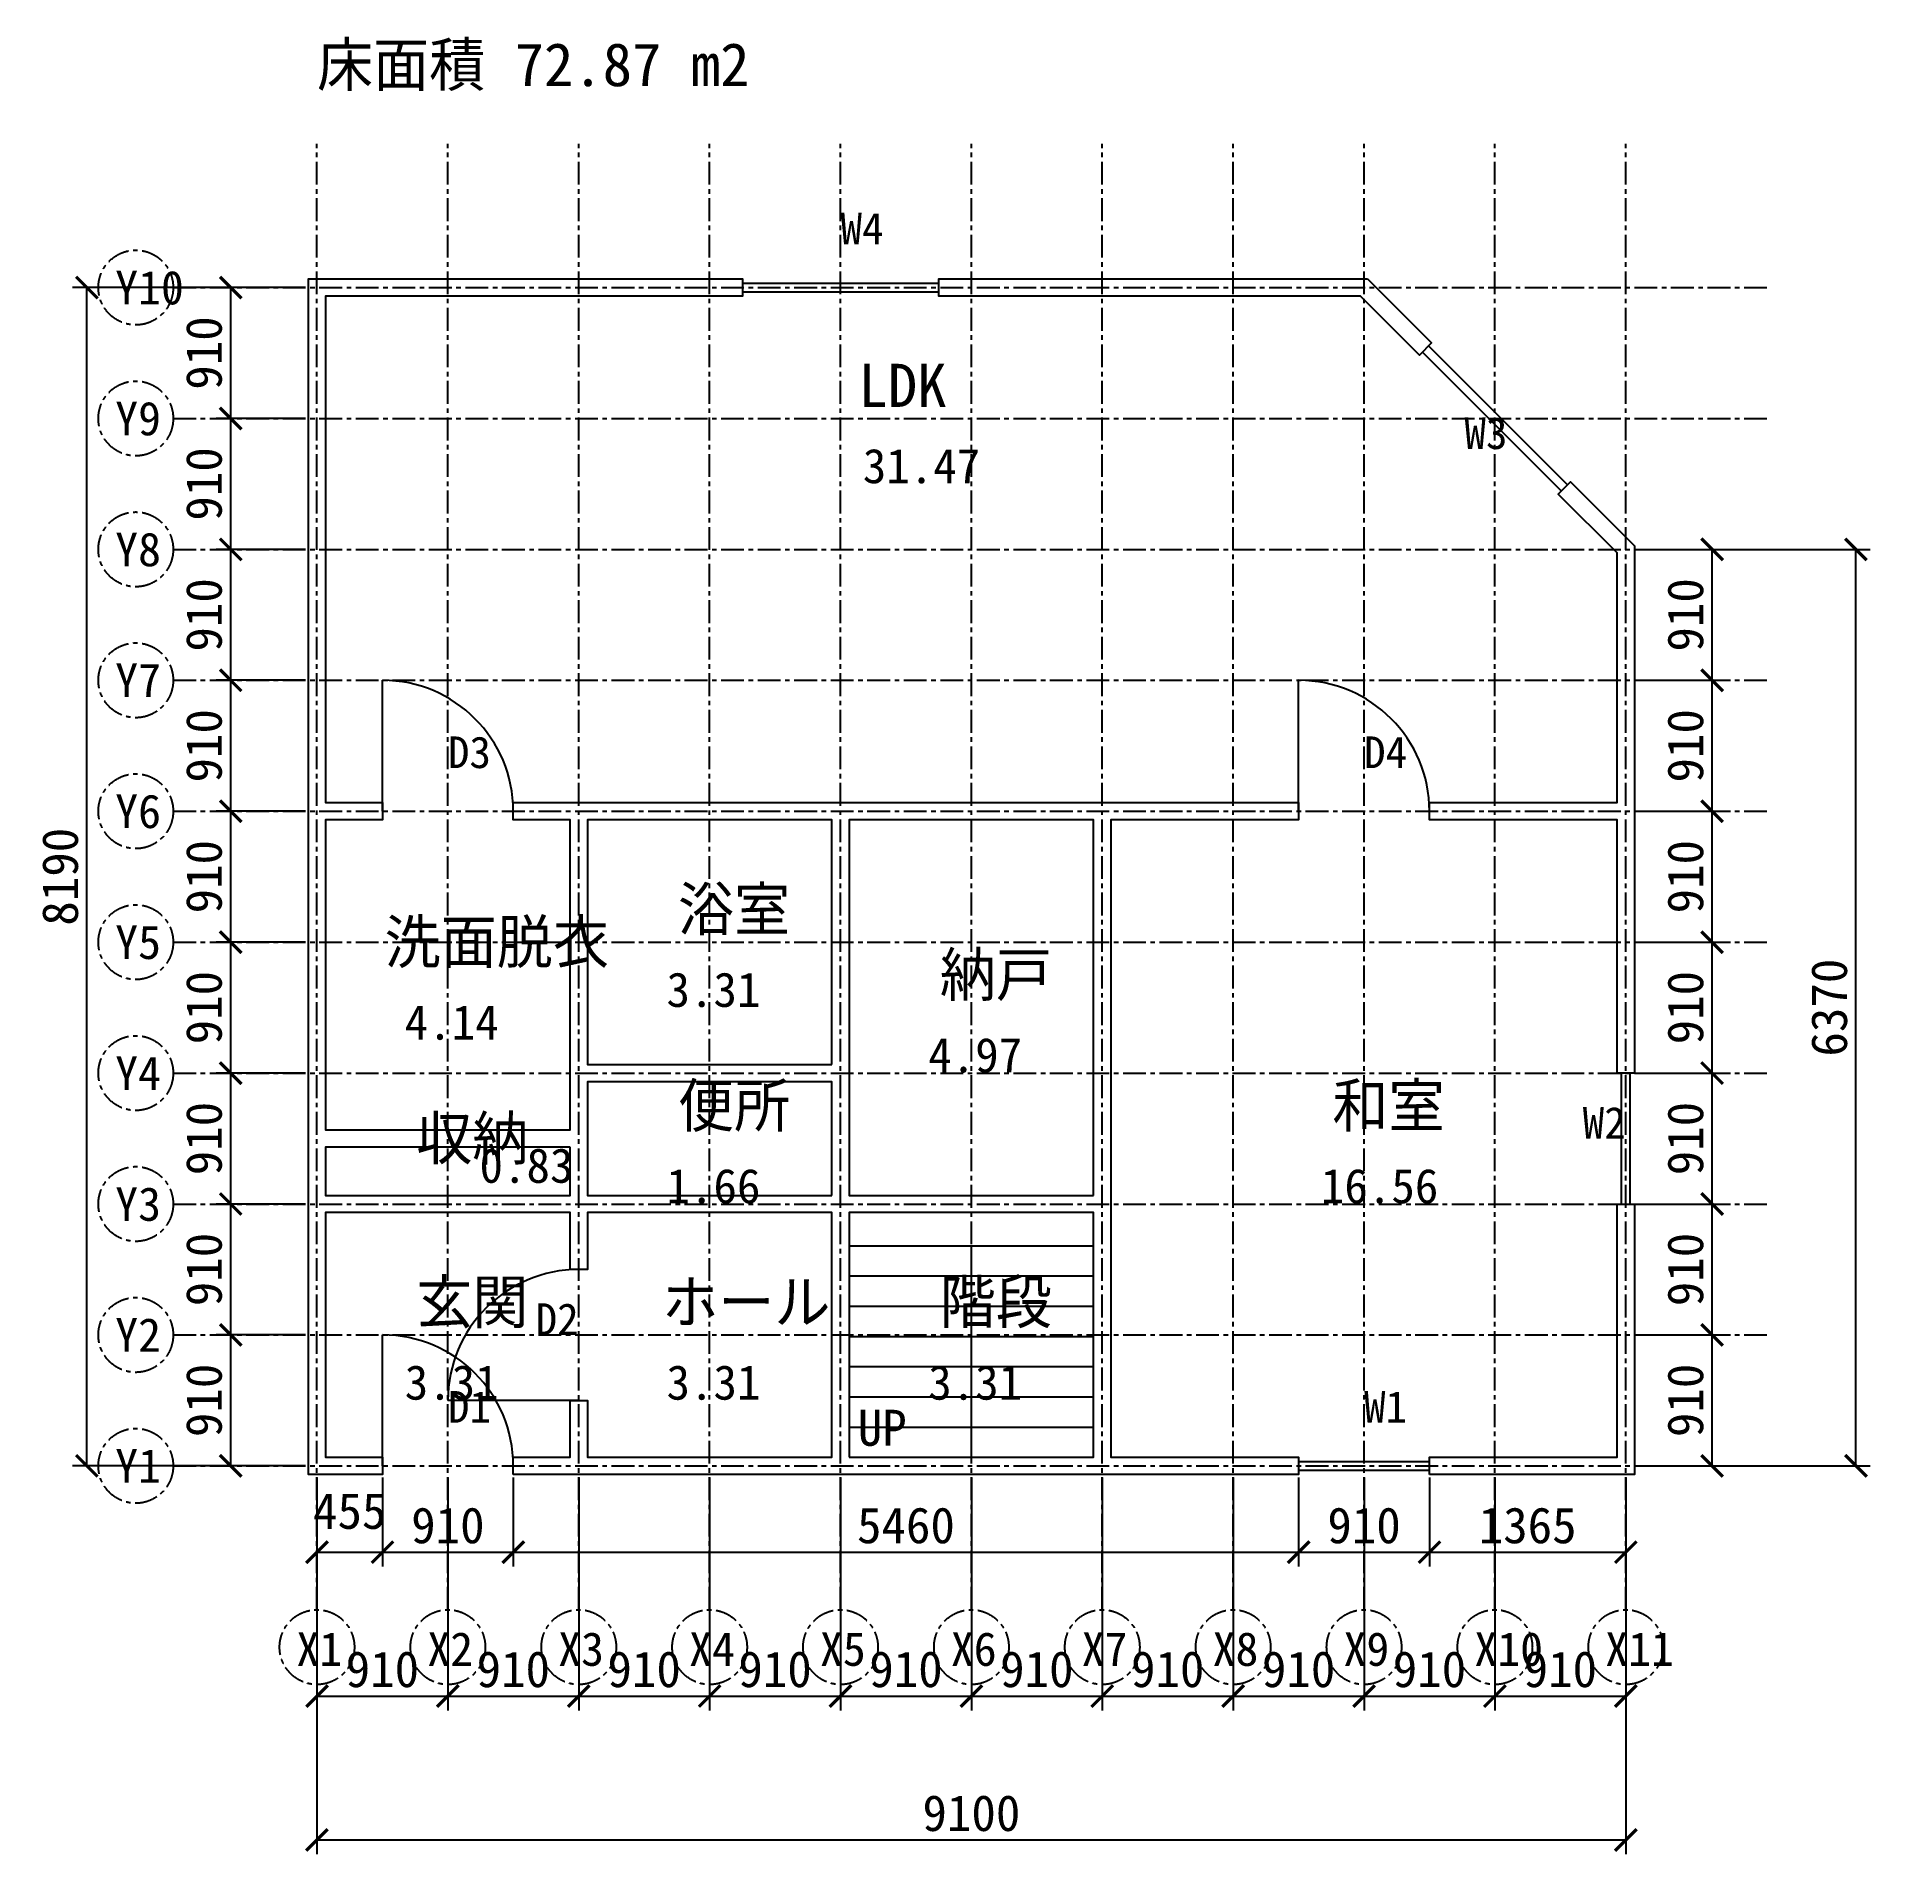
# Model space of a CAD drawing. Header units: millimetres. Extents: x -1949 to 10800, y -2700 to 9934.
import ezdxf

# ---------------------------------------------------------------- set-up
doc = ezdxf.new("R2010")
doc.units = ezdxf.units.MM
doc.header["$LTSCALE"] = 50
doc.linetypes.add('CENTER', pattern=[5.08, 3.175, -0.635, 0.635, -0.635])
for name, color, linetype in [('DIM', 3, 'CONTINUOUS'), ('GRID', 1, 'CENTER'), ('OPENING', 4, 'CONTINUOUS'), ('ROOM', 2, 'CONTINUOUS'), ('STAIR', 6, 'CONTINUOUS'), ('TEXT', 7, 'CONTINUOUS'), ('WALL', 7, 'CONTINUOUS')]:
    doc.layers.add(name, color=color, linetype=linetype)
doc.dimstyles.new('JP', dxfattribs={"dimtxt": 250, "dimasz": 150, "dimexe": 100, "dimexo": 80, "dimgap": 60, "dimtad": 1, "dimdec": 0, "dimblk": 'ARCHTICK', "dimcen": 2.5, "dimazin": 3, "dimtfac": 1, "dimtmove": 0, "dimatfit": 3})

# ---------------------------------------------------------------- blocks, each defined once
blk = doc.blocks.new('_ARCHTICK')
at = {"color": 0, "linetype": 'BYBLOCK', "const_width": 0.15}
blk.add_lwpolyline([(-0.5, -0.5), (0.5, 0.5)], dxfattribs=at)

msp = doc.modelspace()

# ---------------------------------------------------------------- linework, layer by layer
at = {"layer": 'GRID'}
for p, q in [((0, -1000), (0, 9190)), ((910, -1000), (910, 9190)), ((1820, -1000), (1820, 9190)), ((2730, -1000), (2730, 9190)), ((3640, -1000), (3640, 9190)), ((4550, -1000), (4550, 9190)), ((5460, -1000), (5460, 9190)), ((6370, -1000), (6370, 9190)), ((7280, -1000), (7280, 9190)), ((8190, -1000), (8190, 9190)), ((9100, -1000), (9100, 9190)), ((-1000, 8190), (10100, 8190)), ((-1000, 7280), (10100, 7280)), ((-1000, 6370), (10100, 6370)), ((-1000, 5460), (10100, 5460)), ((-1000, 4550), (10100, 4550)), ((-1000, 3640), (10100, 3640)), ((-1000, 2730), (10100, 2730)), ((-1000, 1820), (10100, 1820)), ((-1000, 910), (10100, 910)), ((-1000, 0), (10100, 0))]:
    msp.add_line(p, q, dxfattribs=at)
for centre in [(-1260, 8190), (-1260, 7280), (-1260, 6370), (-1260, 5460), (-1260, 4550), (-1260, 3640), (-1260, 2730), (-1260, 1820), (-1260, 910), (-1260, 0), (0, -1260), (910, -1260), (1820, -1260), (2730, -1260), (3640, -1260), (4550, -1260), (5460, -1260), (6370, -1260), (7280, -1260), (8190, -1260), (9100, -1260)]:
    msp.add_circle(centre, 260, dxfattribs=at)
at = {"layer": 'OPENING'}
for p, q in [((2957.5, 8220), (4322.5, 8220)), ((2957.5, 8160), (4322.5, 8160)), ((8693.814, 6818.613), (7728.613, 7783.814)), ((8651.387, 6776.186), (7686.186, 7741.387)), ((455, 4550), (455, 5460)), ((6825, 4550), (6825, 5460)), ((9070, 1820), (9070, 2730)), ((9130, 1820), (9130, 2730)), ((455, 0), (455, 910)), ((1820, 455), (910, 455)), ((6825, 30), (7735, 30)), ((6825, -30), (7735, -30))]:
    msp.add_line(p, q, dxfattribs=at)
for centre, start, end in [((455, 4550), 0, 90), ((6825, 4550), 0, 90), ((1820, 455), 90, 180), ((455, 0), 0, 90)]:
    msp.add_arc(centre, 910, start, end, dxfattribs=at)
at = {"layer": 'STAIR'}
for p, q in [((3700, 1530), (5400, 1530)), ((4550, 60), (4550, 1530)), ((3700, 1320), (4550, 1320)), ((4550, 1320), (5400, 1320)), ((3700, 1110), (4550, 1110)), ((4550, 1110), (5400, 1110)), ((3700, 900), (4550, 900)), ((4550, 900), (5400, 900)), ((3700, 690), (4550, 690)), ((4550, 690), (5400, 690)), ((3700, 480), (4550, 480)), ((4550, 480), (5400, 480)), ((3700, 270), (4550, 270)), ((4550, 270), (5400, 270))]:
    msp.add_line(p, q, dxfattribs=at)
at = {"layer": 'WALL'}
for points in [[(1365, -60), (1365, 60), (1760, 60), (1760, 455), (1880, 455), (1880, 60), (3580, 60), (3580, 1760), (1880, 1760), (1880, 1365), (1760, 1365), (1760, 1760), (60, 1760), (60, 60), (455, 60), (455, -60), (-60, -60), (-60, 8250), (2957.5, 8250), (2957.5, 8130), (60, 8130), (60, 4610), (455, 4610), (455, 4490), (60, 4490), (60, 2335), (1760, 2335), (1760, 4490), (1365, 4490), (1365, 4610), (6825, 4610), (6825, 4490), (5520, 4490), (5520, 60), (6825, 60), (6825, -60)], [(7304.853, 8250), (7749.826, 7805.027), (7664.973, 7720.174), (7255.147, 8130), (4322.5, 8130), (4322.5, 8250)], [(9160, 6394.853), (9160, 2730), (9040, 2730), (9040, 4490), (7735, 4490), (7735, 4610), (9040, 4610), (9040, 6345.147), (8630.174, 6754.973), (8715.027, 6839.826)], [(3580, 2790), (3580, 4490), (1880, 4490), (1880, 2790)], [(5400, 1880), (5400, 4490), (3700, 4490), (3700, 1880)], [(3580, 1880), (3580, 2670), (1880, 2670), (1880, 1880)], [(1760, 2215), (60, 2215), (60, 1880), (1760, 1880)], [(7735, -60), (7735, 60), (9040, 60), (9040, 1820), (9160, 1820), (9160, -60)], [(3700, 60), (5400, 60), (5400, 1760), (3700, 1760)]]:
    msp.add_lwpolyline(points, close=True, dxfattribs=at)

# ---------------------------------------------------------------- texts
at = {"layer": 'GRID'}
for s, p in [('Y10', (-1403, 8073)), ('Y9', (-1403, 7163)), ('Y8', (-1403, 6253)), ('Y7', (-1403, 5343)), ('Y6', (-1403, 4433)), ('Y5', (-1403, 3523)), ('Y4', (-1403, 2613)), ('Y3', (-1403, 1703)), ('Y2', (-1403, 793)), ('Y1', (-1403, -117)), ('X1', (-143, -1390)), ('X2', (767, -1390)), ('X3', (1677, -1390)), ('X4', (2587, -1390)), ('X5', (3497, -1390)), ('X6', (4407, -1390)), ('X7', (5317, -1390)), ('X8', (6227, -1390)), ('X9', (7137, -1390)), ('X10', (8047, -1390)), ('X11', (8957, -1390))]:
    msp.add_text(s, height=234, dxfattribs=at).set_placement(p)
at = {"layer": 'OPENING'}
for s, p in [('W4', (3640, 8490)), ('W3', (7977.868, 7067.868)), ('D3', (910, 4850)), ('D4', (7280, 4850)), ('W2', (8800, 2275)), ('D2', (1520, 910)), ('D1', (910, 300)), ('W1', (7280, 300))]:
    msp.add_text(s, height=220, dxfattribs=at).set_placement(p)
at = {"layer": 'ROOM'}
for s, height, p in [('LDK', 300, (3765, 7360)), ('31.47', 240, (3795, 6830)), ('浴室', 300, (2510, 3720)), ('洗面脱衣', 300, (470, 3492.5)), ('納戸', 300, (4330, 3265)), ('3.31', 240, (2430, 3190)), ('4.14', 240, (610, 2962.5)), ('4.97', 240, (4250, 2735)), ('便所', 300, (2510, 2355)), ('和室', 300, (7060, 2355)), ('収納', 300, (690, 2127.5)), ('0.83', 240, (1130, 1967.5)), ('1.66', 240, (2430, 1825)), ('16.56', 240, (6980, 1825)), ('玄関', 300, (690, 990)), ('ホール', 300, (2400, 990)), ('階段', 300, (4330, 990)), ('3.31', 240, (610, 460)), ('3.31', 240, (2430, 460)), ('3.31', 240, (4250, 460))]:
    msp.add_text(s, height=height, dxfattribs=at).set_placement(p)
at = {"layer": 'STAIR'}
msp.add_text('UP', height=250, dxfattribs=at).set_placement((3760, 140))
at = {"layer": 'TEXT'}
msp.add_text('床面積 72.87 m2', height=300, dxfattribs=at).set_placement((0, 9590))

# ---------------------------------------------------------------- dimensions: what is measured, and where the dimension line sits
at = {"layer": 'DIM'}
for base, p1, p2 in [((-1600, 0), (0, 0), (0, 8190)), ((-600, 7280), (0, 7280), (0, 8190)), ((-600, 6370), (0, 6370), (0, 7280)), ((-600, 5460), (0, 5460), (0, 6370)), ((9700, 5460), (9100, 5460), (9100, 6370)), ((10700, 0), (9100, 0), (9100, 6370)), ((-600, 4550), (0, 4550), (0, 5460)), ((9700, 4550), (9100, 4550), (9100, 5460)), ((-600, 3640), (0, 3640), (0, 4550)), ((9700, 3640), (9100, 3640), (9100, 4550)), ((-600, 2730), (0, 2730), (0, 3640)), ((9700, 2730), (9100, 2730), (9100, 3640)), ((-600, 1820), (0, 1820), (0, 2730)), ((9700, 1820), (9100, 1820), (9100, 2730)), ((-600, 910), (0, 910), (0, 1820)), ((9700, 910), (9100, 910), (9100, 1820)), ((-600, 0), (0, 0), (0, 910)), ((9700, 0), (9100, 0), (9100, 910))]:
    msp.add_linear_dim(base=base, p1=p1, p2=p2, angle=90, dimstyle='JP', dxfattribs=at).render()
for base, p1, p2 in [((0, -600), (0, 0), (455, 0)), ((0, -1600), (0, 0), (910, 0)), ((0, -2600), (0, 0), (9100, 0)), ((455, -600), (455, 0), (1365, 0)), ((910, -1600), (910, 0), (1820, 0)), ((1365, -600), (1365, 0), (6825, 0)), ((1820, -1600), (1820, 0), (2730, 0)), ((2730, -1600), (2730, 0), (3640, 0)), ((3640, -1600), (3640, 0), (4550, 0)), ((4550, -1600), (4550, 0), (5460, 0)), ((5460, -1600), (5460, 0), (6370, 0)), ((6370, -1600), (6370, 0), (7280, 0)), ((6825, -600), (6825, 0), (7735, 0)), ((7280, -1600), (7280, 0), (8190, 0)), ((7735, -600), (7735, 0), (9100, 0)), ((8190, -1600), (8190, 0), (9100, 0))]:
    msp.add_linear_dim(base=base, p1=p1, p2=p2, dimstyle='JP', dxfattribs=at).render()

doc.saveas('drawing.dxf')
